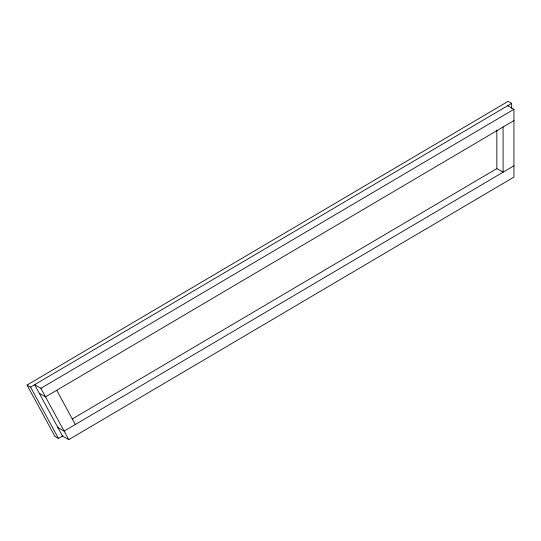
<?xml version="1.0" encoding="UTF-8"?>
<svg xmlns="http://www.w3.org/2000/svg" width="541" height="541" viewBox="0 0 541 541"><rect width="100%" height="100%" fill="white"/><g stroke="black" fill="none" stroke-linecap="round" stroke-linejoin="round"><path stroke-width="0.81" d="M496.834 130.097L496.834 168.589L503.083 172.194L503.083 127.007M507.701 105.698L513.95 109.302L513.95 177.083L68.761 439.664L62.513 436.053L34.624 384.719L40.879 388.33L68.761 439.664M62.817 435.877L58.448 438.447L54.932 436.418L27.05 385.084L508.127 101.336L511.644 103.365L511.644 108.389M27.05 385.084L30.567 387.113L511.644 103.365M40.879 388.33L513.95 109.302M513.95 120.602L45.525 396.884L39.277 393.28M72.42 418.91L496.78 168.616M513.95 165.783L64.115 431.109L57.86 427.498M56.724 390.277L75.307 424.502M30.567 387.113L58.448 438.447"/></g></svg>
